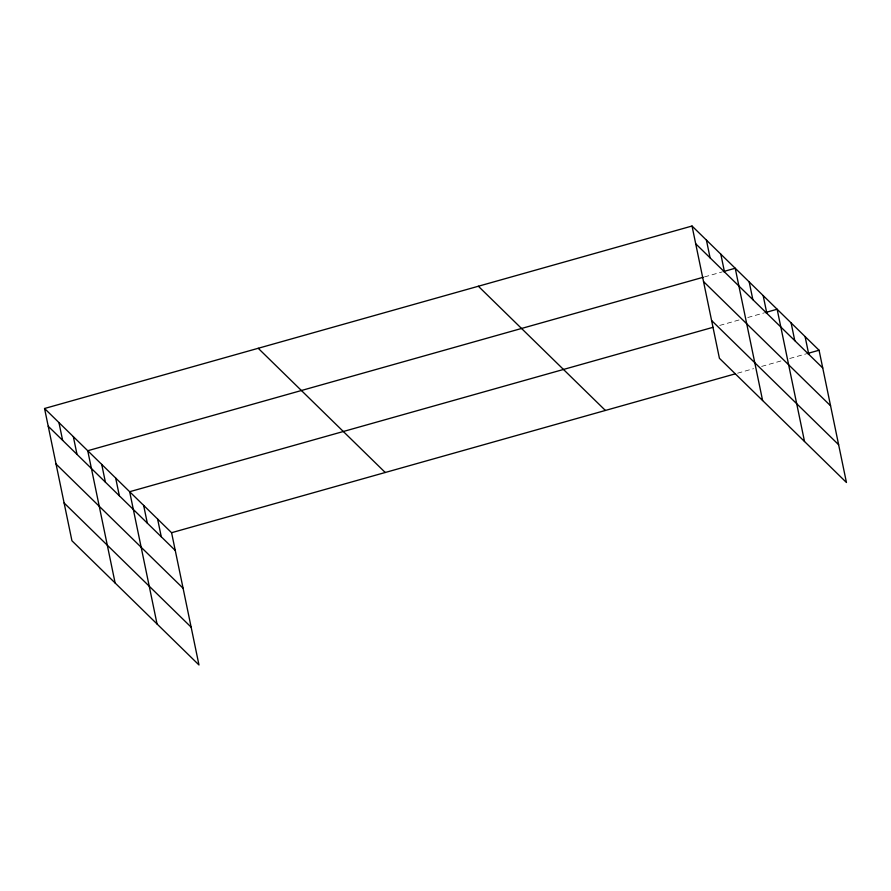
<?xml version="1.0" encoding="UTF-8"?>
<svg xmlns="http://www.w3.org/2000/svg" width="891" height="891" viewBox="0 0 891 891"><rect width="100%" height="100%" fill="white"/><g stroke="black" fill="none" stroke-linecap="round" stroke-linejoin="round"><path stroke-width="0.67" stroke-dasharray="4.46 3.34" d="M704.503 276.912L721.866 272.011M719.716 325.427L739.742 319.78M747.761 317.519L763.787 312.997M737.603 373.184L753.619 368.662M761.638 366.413L781.663 360.766M789.682 358.505L805.709 353.994"/><path stroke-width="1.34" d="M44.55 408.501L171.584 532.707L198.971 664.976L71.937 540.77L44.55 408.501L692.029 226.024L819.063 350.23L846.45 482.499L719.416 358.293L692.029 226.024M703.166 277.279L87.741 450.735L115.128 583.004M723.202 271.632L735.22 268.247L762.607 400.527M713.034 327.309L129.663 491.721L157.05 623.99M765.113 312.63L777.141 309.233L804.528 441.513M171.584 532.707L734.93 373.942M807.034 353.616L819.063 350.23M695.704 243.778L822.738 367.983M703.522 281.567L830.557 405.773M711.586 320.504L838.62 444.709M478.356 286.245L605.39 410.439M258.212 348.281L385.246 472.486M48.225 426.254L175.26 550.46M56.055 464.044L183.089 588.249M64.119 502.981L191.153 627.186M805.085 336.564L808.761 354.317M791.108 322.898L794.783 340.652M763.164 295.578L766.839 313.331M749.186 281.912L752.862 299.666M720.819 254.169L724.494 271.933M706.418 240.102L710.094 257.855M157.607 519.041L161.282 536.805M143.64 505.386L147.316 523.14M115.685 478.055L119.361 495.808M101.719 464.4L105.394 482.154M73.34 436.657L77.016 454.41M58.951 422.579L62.626 440.332"/></g></svg>
